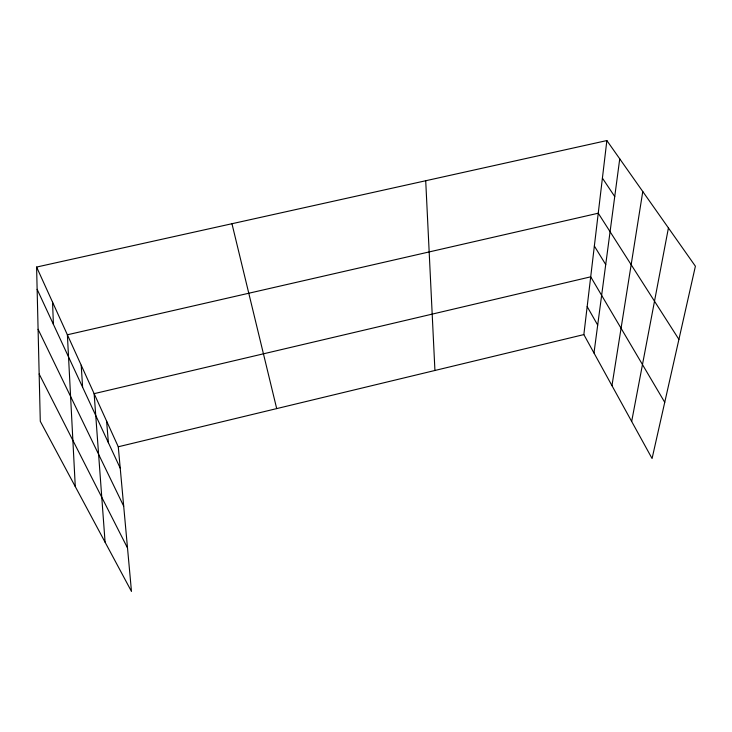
<?xml version="1.0" encoding="UTF-8"?>
<svg xmlns="http://www.w3.org/2000/svg" width="732" height="732" viewBox="0 0 732 732"><rect width="100%" height="100%" fill="white"/><g stroke="black" fill="none" stroke-linecap="round" stroke-linejoin="round"><path stroke-width="1.1" d="M606.865 140.562L695.4 266.219L652.075 458.525L583.852 334.588L606.865 140.562L36.6 267.061L40.287 421.293L131.476 591.438L118.273 446.776L36.6 267.061M593.991 353.007L619.739 158.826M611.961 385.645L642.778 191.528M631.67 421.449L668.426 227.936M118.273 446.776L583.852 334.588M602.409 178.132L614.734 196.542M678.912 339.401L598.254 213.213L67.381 334.78L75.277 486.57M594.357 246.043L605.721 264.572M664.738 402.316L590.706 276.824L94.135 393.66L105.079 542.165M587.174 306.607L597.696 325.09M39.162 374.015L127.514 547.984M38.091 329.299L123.699 506.169M37.131 289.314L120.222 468.178M231.962 223.727L276.696 408.602M106.598 421.083L108.391 442.695M81.206 365.213L82.606 387.182M425.713 180.749L434.927 370.474M52.548 302.151L53.409 324.349"/></g></svg>
